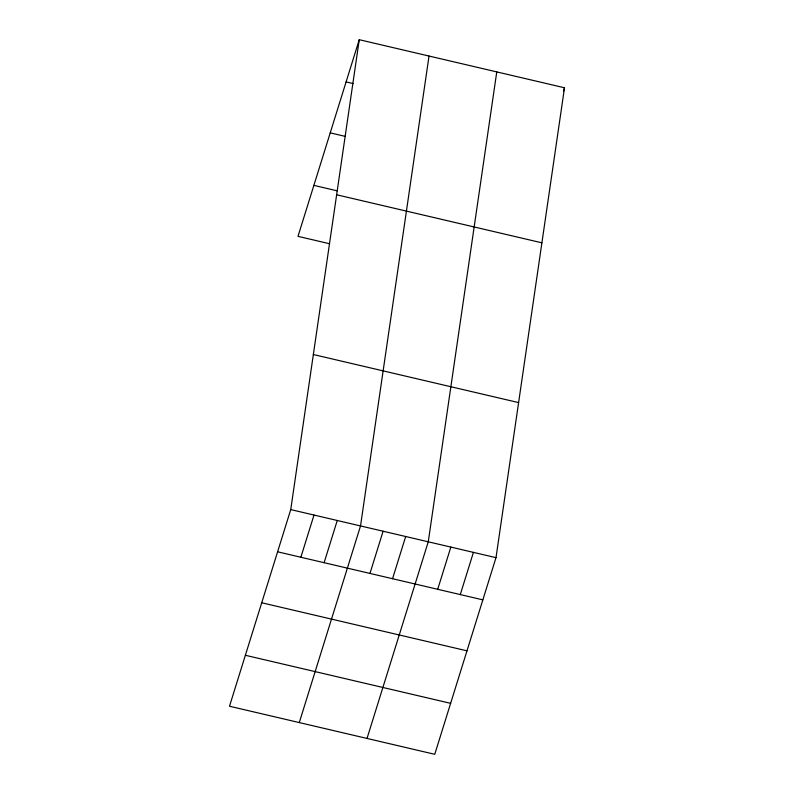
<?xml version="1.0" encoding="UTF-8"?>
<svg xmlns="http://www.w3.org/2000/svg" width="794" height="794" viewBox="0 0 794 794"><rect width="100%" height="100%" fill="white"/><g stroke="black" fill="none" stroke-linecap="round" stroke-linejoin="round"><path stroke-width="1.19" d="M290.743 509.599L359.245 39.7L564.504 87.767L496.002 557.656L434.755 754.3L229.496 706.233L290.743 509.599L496.002 557.656M429.028 56.037L360.526 525.936L299.278 722.58M496.766 71.907L428.264 541.796L367.017 738.44M359.245 39.7L297.998 236.344L329.401 243.698M300.857 557.249L314.007 515.048M324.121 562.698L337.261 520.487M369.964 573.437L383.105 531.226M392.544 578.717L405.684 536.516M563.412 91.28L564.504 87.767M437.702 589.297L450.843 547.086M460.282 594.577L473.423 552.376M346.095 81.911L353.072 83.539M330.225 132.866L345.34 136.409M313.868 185.379L337.132 190.828M336.636 194.768L541.905 242.825M313.342 354.531L518.611 402.598M277.592 551.8L482.861 599.867M261.722 602.765L466.991 650.832M245.366 655.278L450.635 703.335"/></g></svg>
